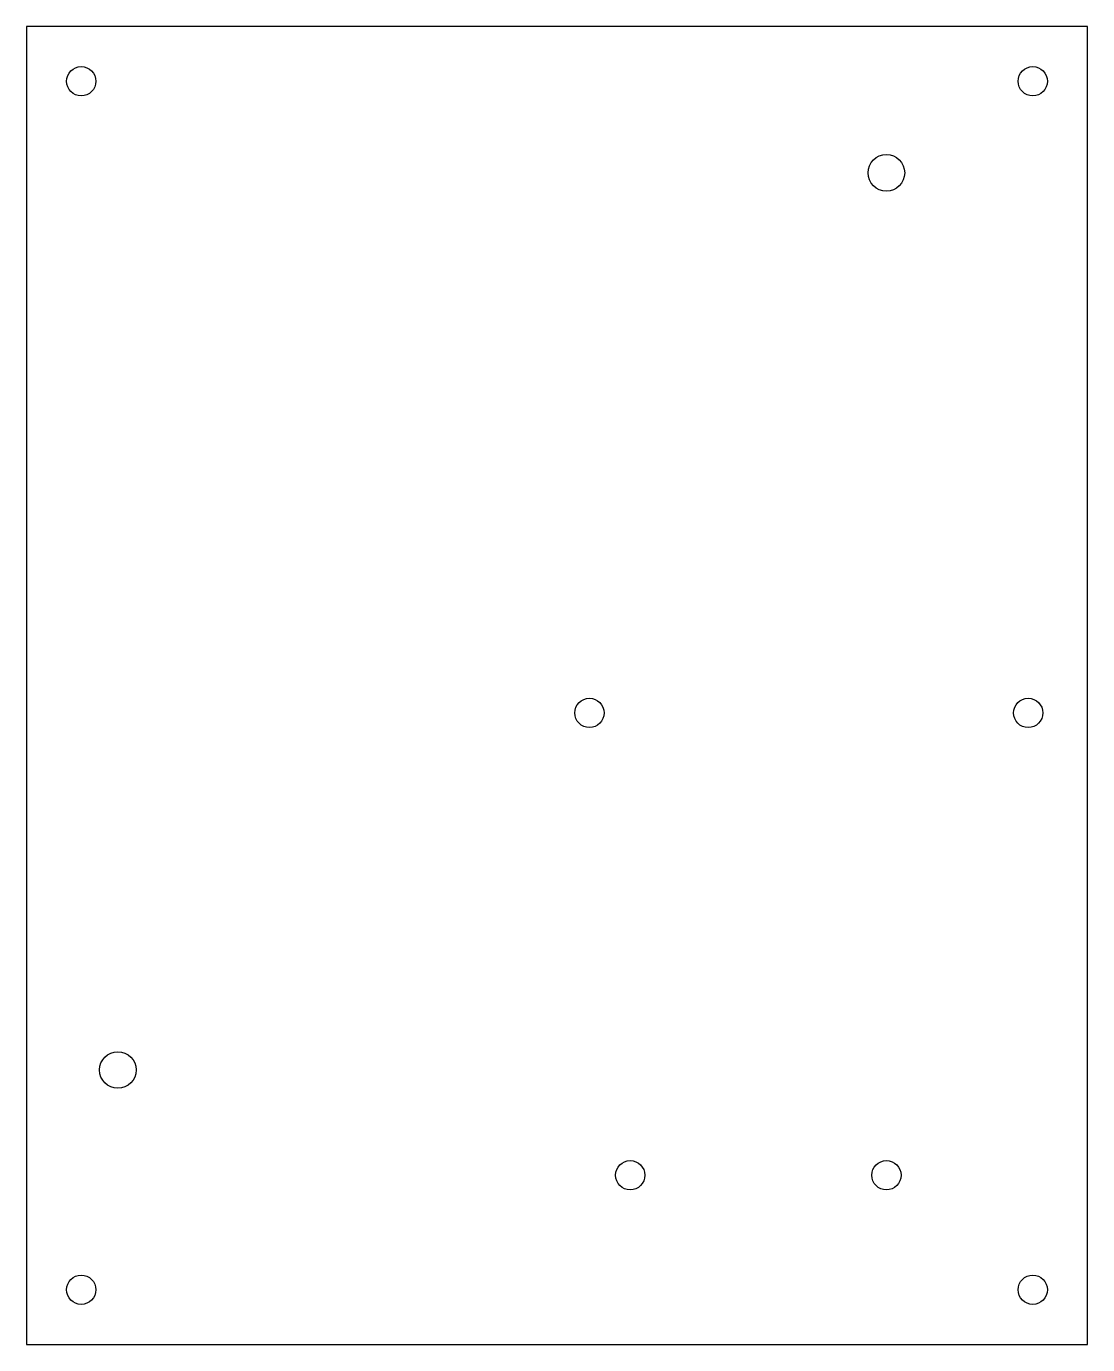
# Model space of a CAD drawing. Extents: x -30 to 86, y -144 to 0.
import ezdxf

# ---------------------------------------------------------------- set-up
doc = ezdxf.new("R2010")
doc.units = 0

# ---------------------------------------------------------------- blocks, each defined once
blk = doc.blocks.new('CUT058_CS')
at = {"layer": 'laser-sections', "color": 0}
blk.add_lwpolyline([(86, 0), (-30, 0), (-30, -144), (86, -144)], close=True, dxfattribs=at)
for centre, radius in [((-24, -6, -20.5), 1.6), ((80, -6, -20.5), 1.6), ((64, -16, -20.5), 2), ((31.54, -75, -20.5), 1.6), ((79.5, -75, -20.5), 1.6), ((-20, -114, -20.5), 2), ((36, -125.5, -20.5), 1.6), ((64, -125.5, -20.5), 1.6), ((-24, -138, -20.5), 1.6), ((80, -138, -20.5), 1.6)]:
    blk.add_circle(centre, radius, dxfattribs=at)

msp = doc.modelspace()

# ---------------------------------------------------------------- block references
at = {"layer": 'laser-sections', "color": 0}
msp.add_blockref('CUT058_CS', (0, 0), dxfattribs=at)

doc.saveas('drawing.dxf')
